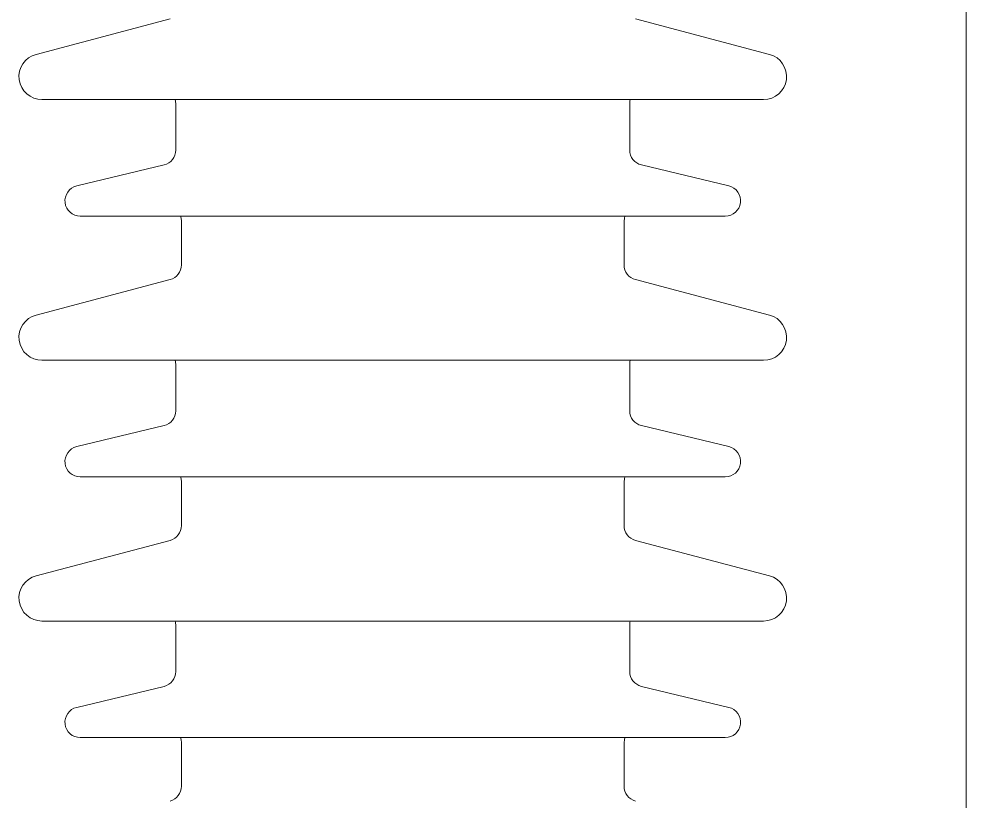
# Model space of a CAD drawing. Header units: millimetres. Extents: x 51507 to 66627, y -17810 to -7118.
# Drawn here: x 52942.2 to 53251.1, y -11768.9 to -11513.9 of the extents above; entities that cross this region are included whole.
import ezdxf

# ---------------------------------------------------------------- set-up
doc = ezdxf.new("R2010")
doc.units = ezdxf.units.MM
doc.header["$LTSCALE"] = 10
doc.layers.add('粗实线', color=4, linetype='Continuous', lineweight=18)

msp = doc.modelspace()

# ---------------------------------------------------------------- linework, layer by layer
at = {"layer": '粗实线'}
for p, q in [((53251.113, -11326.704), (53251.113, -12006.704)), ((52991.519, -11513.899), (52947.824, -11525.453)), ((53186.994, -11525.453), (53143.298, -11513.899)), ((52949.741, -11540.204), (53185.076, -11540.204)), ((52993.4, -11541.635), (52993.4, -11556.635)), ((53141.418, -11556.635), (53141.418, -11541.635)), ((52989.568, -11561.497), (52961.073, -11568.342)), ((53173.744, -11568.342), (53145.25, -11561.497)), ((52962.241, -11578.204), (53172.576, -11578.204)), ((52995.241, -11579.861), (52995.241, -11594.065)), ((53139.576, -11594.065), (53139.576, -11579.861)), ((52991.519, -11598.899), (52947.824, -11610.453)), ((53186.994, -11610.453), (53143.298, -11598.899)), ((52949.741, -11625.204), (53185.076, -11625.204)), ((52993.4, -11626.635), (52993.4, -11641.635)), ((53141.418, -11641.635), (53141.418, -11626.635)), ((52989.568, -11646.497), (52961.073, -11653.342)), ((53173.744, -11653.342), (53145.25, -11646.497)), ((52962.241, -11663.204), (53172.576, -11663.204)), ((52995.241, -11664.861), (52995.241, -11679.065)), ((53139.576, -11679.065), (53139.576, -11664.861)), ((52991.519, -11683.899), (52947.824, -11695.453)), ((53186.994, -11695.453), (53143.298, -11683.899)), ((52949.741, -11710.204), (53185.076, -11710.204)), ((52993.4, -11711.635), (52993.4, -11726.635)), ((53141.418, -11726.635), (53141.418, -11711.635)), ((52989.568, -11731.497), (52961.073, -11738.342)), ((53173.744, -11738.342), (53145.25, -11731.497)), ((52962.241, -11748.204), (53172.576, -11748.204)), ((52995.241, -11749.861), (52995.241, -11764.065)), ((53139.576, -11764.065), (53139.576, -11749.861))]:
    msp.add_line(p, q, dxfattribs=at)
for points in [[(52993.19, -11540.204), (52993.304, -11540.66), (52993.4, -11541.635)], [(53141.418, -11541.635), (53141.514, -11540.66), (53141.627, -11540.204)], [(52994.959, -11578.204), (52995.145, -11578.885), (52995.241, -11579.861)], [(53139.576, -11579.861), (53139.673, -11578.885), (53139.859, -11578.204)], [(52993.19, -11625.204), (52993.304, -11625.66), (52993.4, -11626.635)], [(53141.418, -11626.635), (53141.514, -11625.66), (53141.627, -11625.204)], [(52994.959, -11663.204), (52995.145, -11663.885), (52995.241, -11664.861)], [(53139.576, -11664.861), (53139.673, -11663.885), (53139.859, -11663.204)], [(52993.19, -11710.204), (52993.304, -11710.66), (52993.4, -11711.635)], [(53141.418, -11711.635), (53141.514, -11710.66), (53141.627, -11710.204)], [(52994.959, -11748.204), (52995.145, -11748.885), (52995.241, -11749.861)], [(53139.576, -11749.861), (53139.673, -11748.885), (53139.859, -11748.204)]]:
    msp.add_lwpolyline(points, dxfattribs=at)
for centre, radius, start, end in [((52949.741, -11532.704), 7.5, 104.81144, 270), ((53185.076, -11532.704), 7.5, 270, 75.18856), ((52988.4, -11556.635), 5, 283.50795, 0), ((53146.418, -11556.635), 5, 180, 256.49205), ((52962.241, -11573.204), 5, 103.50795, 270), ((53172.576, -11573.204), 5, 270, 76.49205), ((52990.241, -11594.065), 5, 284.81144, 360), ((53144.576, -11594.065), 5, 180, 255.18856), ((52949.741, -11617.704), 7.5, 104.81144, 270), ((53185.076, -11617.704), 7.5, 270, 75.18856), ((52988.4, -11641.635), 5, 283.50795, 0), ((53146.418, -11641.635), 5, 180, 256.49205), ((52962.241, -11658.204), 5, 103.50795, 270), ((53172.576, -11658.204), 5, 270, 76.49205), ((52990.241, -11679.065), 5, 284.81144, 360), ((53144.576, -11679.065), 5, 180, 255.18856), ((52949.741, -11702.704), 7.5, 104.81144, 270), ((53185.076, -11702.704), 7.5, 270, 75.18856), ((52988.4, -11726.635), 5, 283.50795, 0), ((53146.418, -11726.635), 5, 180, 256.49205), ((52962.241, -11743.204), 5, 103.50795, 270), ((53172.576, -11743.204), 5, 270, 76.49205), ((52990.241, -11764.065), 5, 284.81144, 0), ((53144.576, -11764.065), 5, 180, 255.18856)]:
    msp.add_arc(centre, radius, start, end, dxfattribs=at)

doc.saveas('drawing.dxf')
